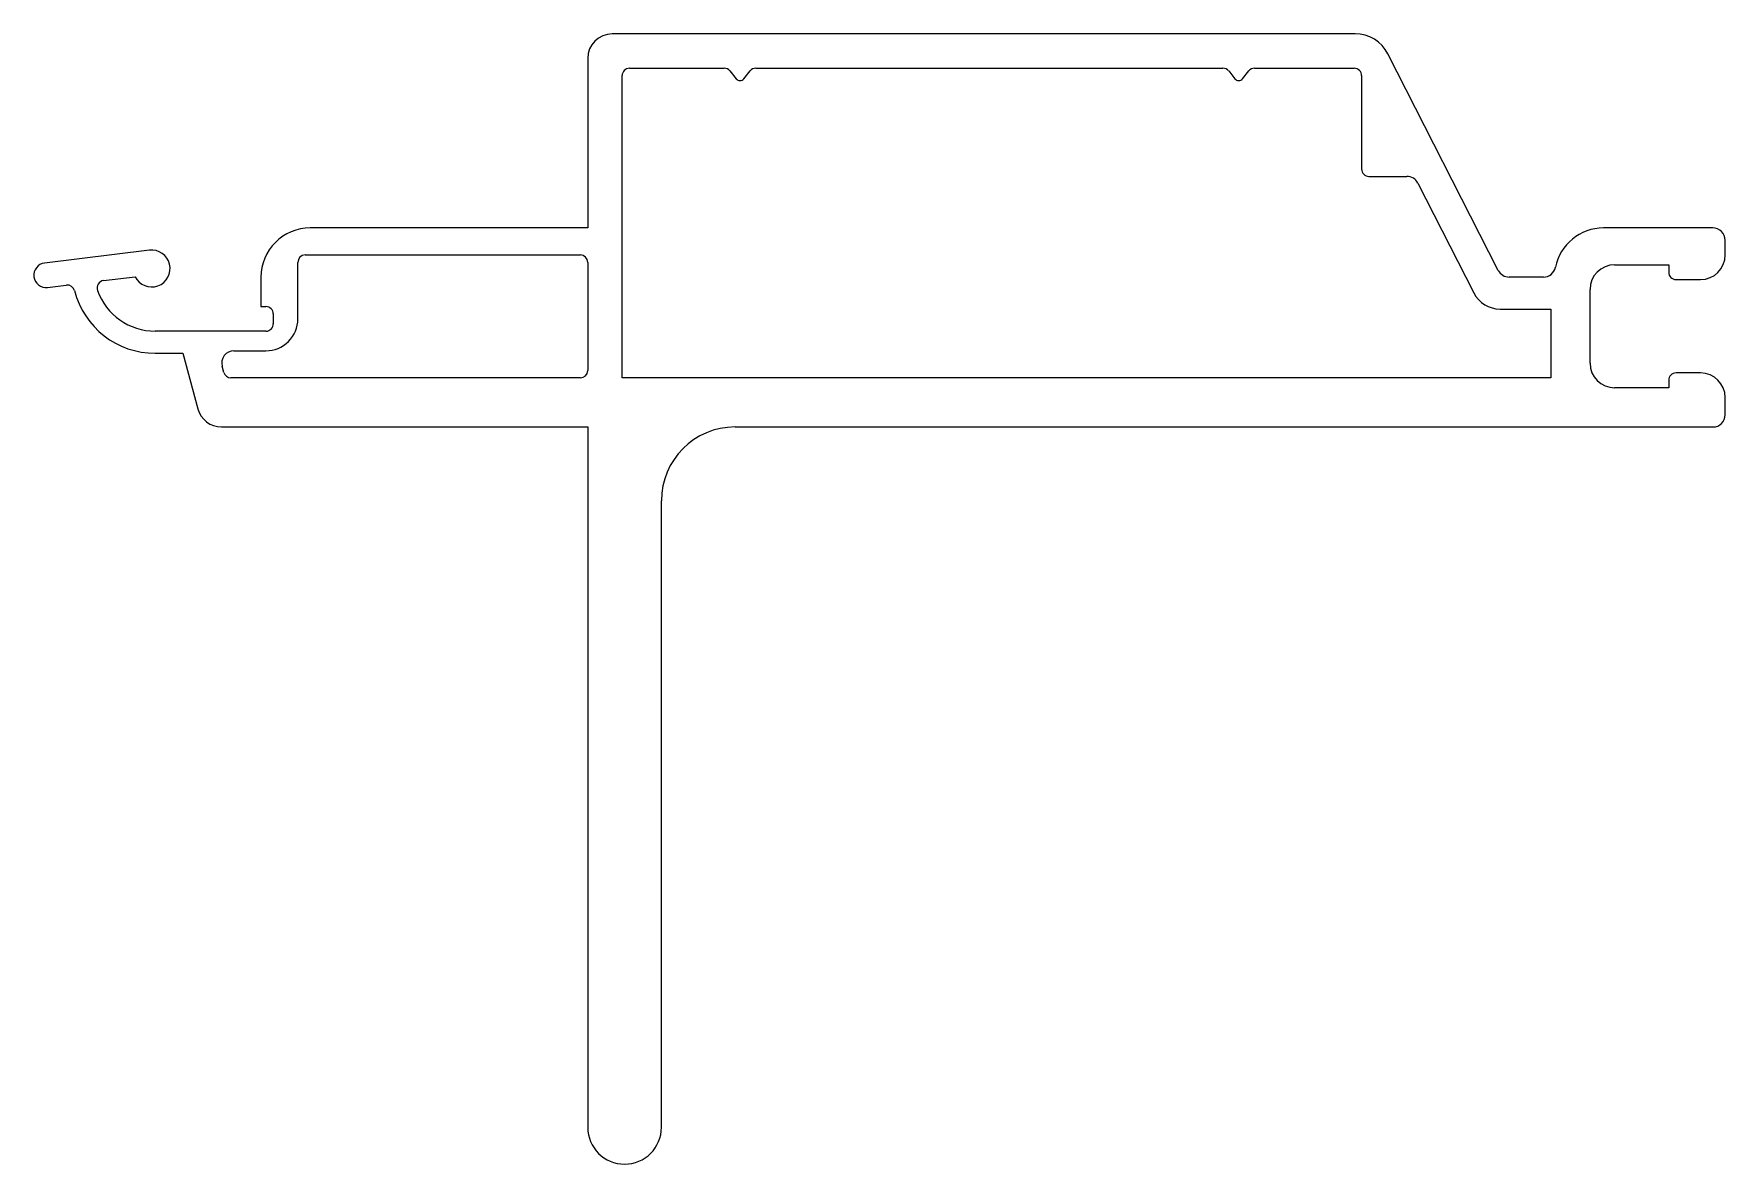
# Model space of a CAD drawing. Extents: x 2436.2 to 2505.1, y 1360.2 to 1406.2.
import ezdxf

# ---------------------------------------------------------------- set-up
doc = ezdxf.new("R2010")
doc.units = 0
doc.layers.get('0').update_dxf_attribs({"linetype": 'CONTINUOUS'})

msp = doc.modelspace()

# ---------------------------------------------------------------- linework, layer by layer
for p, q in [((2490.009, 1406.202), (2459.773, 1406.202)), ((2458.773, 1405.202), (2458.773, 1398.302)), ((2495.833, 1396.575), (2491.346, 1405.383)), ((2460.173, 1392.202), (2460.173, 1404.502)), ((2460.473, 1404.802), (2464.329, 1404.802)), ((2464.563, 1404.691), (2464.817, 1404.376)), ((2465.128, 1404.376), (2465.382, 1404.691)), ((2465.616, 1404.802), (2484.629, 1404.802)), ((2484.863, 1404.691), (2485.117, 1404.376)), ((2485.428, 1404.376), (2485.682, 1404.691)), ((2485.916, 1404.802), (2489.973, 1404.802)), ((2490.273, 1404.502), (2490.273, 1400.702)), ((2490.573, 1400.402), (2492.118, 1400.402)), ((2492.564, 1400.129), (2494.842, 1395.657)), ((2458.773, 1398.302), (2447.473, 1398.302)), ((2504.573, 1398.302), (2500.122, 1398.302)), ((2505.073, 1397.202), (2505.073, 1397.802)), ((2440.931, 1397.396), (2436.666, 1396.873)), ((2446.973, 1394.602), (2446.973, 1396.902)), ((2447.273, 1397.202), (2458.473, 1397.202)), ((2458.773, 1396.902), (2458.773, 1392.502)), ((2439.061, 1396.159), (2440.351, 1396.318)), ((2445.473, 1396.302), (2445.473, 1395.102)), ((2497.673, 1396.302), (2496.279, 1396.302)), ((2500.573, 1396.802), (2502.773, 1396.802)), ((2502.773, 1396.802), (2502.773, 1396.502)), ((2503.073, 1396.202), (2504.073, 1396.202)), ((2436.788, 1395.88), (2437.55, 1395.974)), ((2499.573, 1392.802), (2499.573, 1395.802)), ((2445.473, 1395.102), (2445.673, 1395.102)), ((2495.911, 1395.002), (2497.973, 1395.002)), ((2497.973, 1395.002), (2497.973, 1392.202)), ((2445.973, 1394.802), (2445.973, 1394.402)), ((2445.673, 1394.102), (2441.169, 1394.102)), ((2441.169, 1393.202), (2442.298, 1393.202)), ((2442.298, 1393.202), (2442.904, 1390.943)), ((2444.373, 1393.302), (2445.673, 1393.302)), ((2443.956, 1392.424), (2443.89, 1392.673)), ((2458.473, 1392.202), (2444.246, 1392.202)), ((2497.973, 1392.202), (2460.173, 1392.202)), ((2502.773, 1392.102), (2502.773, 1391.802)), ((2504.073, 1392.402), (2503.073, 1392.402)), ((2502.773, 1391.802), (2500.573, 1391.802)), ((2505.073, 1390.702), (2505.073, 1391.402)), ((2443.87, 1390.202), (2458.773, 1390.202)), ((2458.773, 1390.202), (2458.773, 1361.702)), ((2464.773, 1390.202), (2504.573, 1390.202)), ((2461.773, 1361.702), (2461.773, 1387.202))]:
    msp.add_line(p, q)
for centre, radius, start, end in [((2459.773, 1405.202), 1, 90, 180), ((2490.009, 1404.702), 1.5, 26.99999, 89.99999), ((2460.473, 1404.502), 0.3, 89.99942, 180.00004), ((2464.329, 1404.502), 0.3, 38.9765, 89.99961), ((2465.616, 1404.502), 0.3, 90.00039, 141.0235), ((2484.629, 1404.502), 0.3, 38.9765, 89.99961), ((2485.916, 1404.502), 0.3, 90.00003, 141.0235), ((2489.973, 1404.502), 0.3, 359.99996, 90.00004), ((2464.973, 1404.502), 0.2, 218.97626, 321.02374), ((2485.273, 1404.502), 0.2, 218.97669, 321.02331), ((2490.573, 1400.702), 0.3, 179.99996, 270.00004), ((2492.118, 1399.902), 0.5, 27.00003, 90.00001), ((2447.473, 1396.302), 2, 90, 180.00001), ((2500.122, 1396.302), 2, 89.99999, 168.46306), ((2504.573, 1397.802), 0.5, 359.99995, 90), ((2441.023, 1396.652), 0.75, 206.47127, 97.00021), ((2447.273, 1396.902), 0.3, 90.00015, 180.00004), ((2458.473, 1396.902), 0.3, 359.99996, 89.99985), ((2504.073, 1397.202), 1, 270, 0), ((2436.727, 1396.377), 0.5, 97.00015, 277.00015), ((2496.279, 1396.802), 0.5, 206.99997, 269.99998), ((2497.673, 1396.802), 0.5, 270, 348.46304), ((2500.573, 1395.802), 1, 90, 180), ((2503.073, 1396.502), 0.3, 179.99996, 269.99999), ((2437.587, 1395.676), 0.3, 14.49344, 96.99946), ((2441.169, 1396.602), 3.4, 194.49325, 270.00004), ((2439.097, 1395.862), 0.3, 96.99986, 199.66943), ((2441.169, 1396.602), 2.5, 199.66945, 270.00005), ((2495.911, 1396.202), 1.2, 207.00002, 270.00003), ((2445.673, 1394.802), 0.3, 359.99996, 90.00058), ((2445.673, 1394.602), 1.3, 269.99987, 0.00001), ((2445.673, 1394.402), 0.3, 269.99942, 359.99995), ((2444.373, 1392.802), 0.5, 89.99993, 194.99998), ((2500.573, 1392.802), 1, 180.00001, 270), ((2444.246, 1392.502), 0.3, 195.00002, 269.99964), ((2458.473, 1392.502), 0.3, 270.00015, 359.99999), ((2503.073, 1392.102), 0.3, 90.00001, 180.00001), ((2504.073, 1391.402), 1, 0, 90), ((2443.87, 1391.202), 1, 195, 270.00007), ((2504.573, 1390.702), 0.5, 270, 0), ((2464.773, 1387.202), 3, 90, 180), ((2460.273, 1361.702), 1.5, 180, 0)]:
    msp.add_arc(centre, radius, start, end)

doc.saveas('drawing.dxf')
